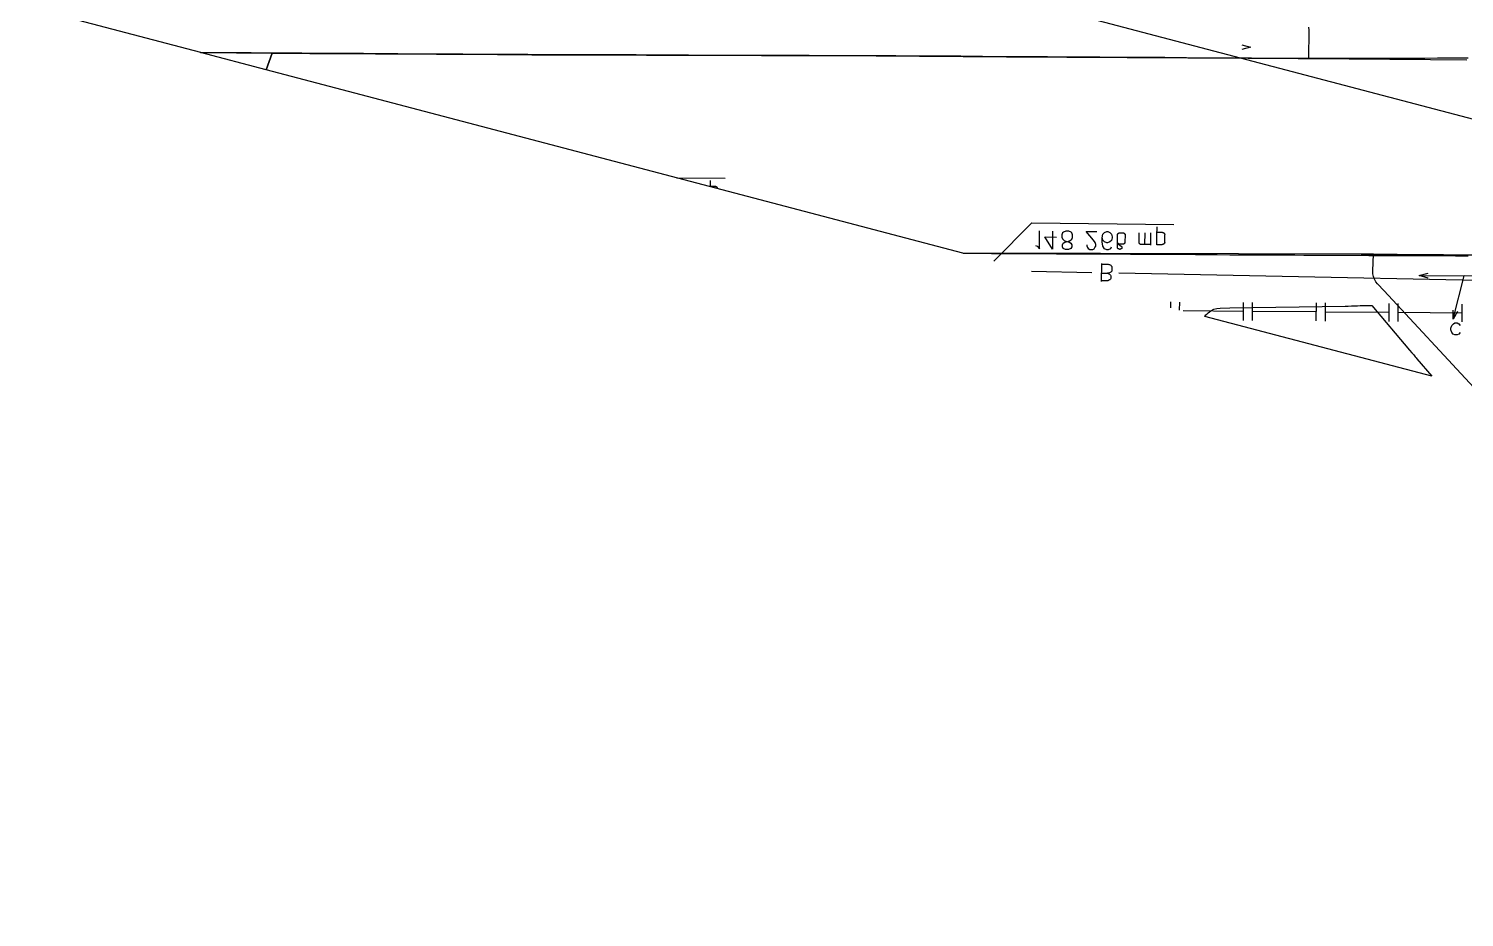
# Model space of a CAD drawing. Header units: metres. Extents: x 20 to 357, y 34 to 206.
# Drawn here: x 63.1 to 146.2, y 48.9 to 100.3 of the extents above; entities that cross this region are included whole.
import ezdxf

# ---------------------------------------------------------------- set-up
doc = ezdxf.new("R2010")
doc.units = ezdxf.units.M
for name, color, linetype in [('BOUNDARY', 7, 'Continuous'), ('CURB', 7, 'Continuous'), ('GAS', 7, 'Continuous'), ('GRASS', 7, 'Continuous'), ('OVERHEAD_POWER_LINE', 7, 'Continuous'), ('ROAD', 7, 'Continuous'), ('WATER_PIPELINE', 7, 'Continuous')]:
    doc.layers.add(name, color=color, linetype=linetype)

msp = doc.modelspace()

# ---------------------------------------------------------------- linework, layer by layer
at = {"layer": 'BOUNDARY'}
msp.add_lwpolyline([(26.176, 126.72), (322.344, 48.898)], dxfattribs=at)
at = {"layer": 'CURB'}
for points in [[(146.374, 98.576), (145.857, 98.576), (145.12, 98.576), (144.603, 98.576), (143.867, 98.565), (143.35, 98.565), (142.613, 98.565), (142.096, 98.565), (141.359, 98.565), (140.842, 98.565), (140.105, 98.554), (139.588, 98.554), (138.851, 98.554), (138.335, 98.554), (137.598, 98.554), (137.081, 98.554), (136.949, 98.554), (136.344, 98.554), (135.827, 98.565), (135.101, 98.565), (134.573, 98.565), (133.847, 98.576), (133.319, 98.576), (132.593, 98.576), (132.066, 98.587), (131.34, 98.587), (130.812, 98.587), (130.086, 98.598), (129.569, 98.598), (128.832, 98.609), (128.315, 98.609), (127.578, 98.609), (127.061, 98.62), (126.325, 98.62), (125.808, 98.62), (125.071, 98.631), (124.554, 98.631), (123.817, 98.642), (123.3, 98.642), (122.563, 98.642), (122.046, 98.653), (121.309, 98.653), (120.792, 98.653), (120.056, 98.664), (119.539, 98.664), (118.802, 98.664), (118.285, 98.675), (117.548, 98.675), (117.031, 98.686), (116.294, 98.686), (115.777, 98.686), (115.04, 98.697), (114.524, 98.697), (113.787, 98.697), (113.27, 98.708), (112.544, 98.708), (112.016, 98.708), (111.29, 98.719), (110.762, 98.719), (110.036, 98.719), (109.508, 98.719), (108.783, 98.719), (108.255, 98.73), (107.529, 98.73), (107.001, 98.73), (106.275, 98.73), (105.758, 98.73), (105.021, 98.741), (104.504, 98.741), (103.767, 98.741), (103.25, 98.741), (102.514, 98.741), (101.997, 98.741), (101.26, 98.752), (100.743, 98.752), (100.006, 98.752), (99.489, 98.752), (98.752, 98.752), (98.235, 98.763), (97.498, 98.763), (96.982, 98.763), (96.245, 98.763), (95.728, 98.763), (94.991, 98.774), (94.474, 98.774), (93.737, 98.774), (93.22, 98.774), (92.483, 98.774), (91.966, 98.785), (91.23, 98.785), (90.713, 98.785), (89.976, 98.796), (89.459, 98.796), (88.733, 98.796), (88.205, 98.807), (87.479, 98.807), (86.951, 98.807), (86.225, 98.818), (85.697, 98.818), (84.972, 98.818), (84.444, 98.829), (83.718, 98.829), (83.19, 98.829), (82.464, 98.84), (81.947, 98.84), (81.21, 98.84), (80.693, 98.851), (79.956, 98.851), (79.44, 98.851), (78.703, 98.862), (78.186, 98.862), (77.449, 98.873), (76.932, 98.873), (76.195, 98.873), (75.678, 98.873), (74.941, 98.884), (74.424, 98.884), (73.687, 98.895), (73.171, 98.895), (73.047, 98.895)], [(117.162, 87.303), (117.548, 87.303), (118.065, 87.303), (118.802, 87.292), (119.319, 87.292), (120.056, 87.292), (120.573, 87.281), (121.309, 87.281), (121.826, 87.281), (122.563, 87.27), (123.08, 87.27), (123.817, 87.27), (124.334, 87.27), (125.071, 87.259), (125.588, 87.259), (126.325, 87.259), (126.841, 87.248), (127.578, 87.248), (128.095, 87.248), (128.821, 87.237), (129.349, 87.237), (130.075, 87.237), (130.603, 87.226), (131.329, 87.226), (131.857, 87.226), (132.582, 87.215), (133.11, 87.215), (133.836, 87.215), (134.353, 87.215), (135.09, 87.204), (135.607, 87.204), (136.344, 87.204), (136.861, 87.193), (137.598, 87.193), (138.115, 87.193), (138.851, 87.182), (139.368, 87.182), (140.105, 87.182), (140.622, 87.171), (140.908, 87.171), (141.359, 87.171), (141.876, 87.171), (142.261, 87.171), (142.613, 87.171), (143.13, 87.16), (143.867, 87.16), (144.383, 87.16), (145.12, 87.16), (145.637, 87.149), (146.374, 87.149)]]:
    msp.add_lwpolyline(points, dxfattribs=at)
at = {"layer": 'GAS'}
for points in [[(118.926, 86.84), (121.133, 89.052), (129.349, 88.964)], [(121.353, 87.754), (121.441, 87.699), (121.441, 87.699), (121.573, 87.545), (121.573, 87.545), (121.584, 88.59)], [(122.332, 88.579), (122.321, 87.534), (122.321, 87.534), (121.881, 88.238), (121.881, 88.238), (122.552, 88.227)], [(123.08, 87.523), (122.948, 87.578), (122.948, 87.578), (122.904, 87.677), (122.904, 87.677), (122.904, 87.787), (122.904, 87.787), (122.948, 87.886), (122.948, 87.886), (123.036, 87.93), (123.036, 87.93), (123.223, 87.985), (123.223, 87.985), (123.344, 88.029), (123.344, 88.029), (123.443, 88.117), (123.443, 88.117), (123.487, 88.216), (123.487, 88.216), (123.487, 88.37), (123.487, 88.37), (123.443, 88.469), (123.443, 88.469), (123.399, 88.513), (123.399, 88.513), (123.267, 88.568), (123.267, 88.568), (123.091, 88.568), (123.091, 88.568), (122.959, 88.524), (122.959, 88.524), (122.915, 88.469), (122.915, 88.469), (122.871, 88.37), (122.871, 88.37), (122.871, 88.227), (122.871, 88.227), (122.904, 88.128), (122.904, 88.128), (123.003, 88.029), (123.003, 88.029), (123.135, 87.985), (123.135, 87.985), (123.311, 87.93), (123.311, 87.93), (123.388, 87.875), (123.388, 87.875), (123.443, 87.776), (123.443, 87.776), (123.443, 87.677), (123.443, 87.677), (123.388, 87.578), (123.388, 87.578), (123.256, 87.523), (123.256, 87.523), (123.08, 87.523)], [(124.312, 87.776), (124.312, 87.721), (124.312, 87.721), (124.356, 87.622), (124.356, 87.622), (124.4, 87.567), (124.4, 87.567), (124.488, 87.512), (124.488, 87.512), (124.664, 87.512), (124.664, 87.512), (124.741, 87.556), (124.741, 87.556), (124.785, 87.622), (124.785, 87.622), (124.84, 87.71), (124.84, 87.71), (124.84, 87.809), (124.84, 87.809), (124.796, 87.919), (124.796, 87.919), (124.708, 88.051), (124.708, 88.051), (124.268, 88.557), (124.268, 88.557), (124.895, 88.546)], [(125.731, 87.644), (125.676, 87.545), (125.676, 87.545), (125.555, 87.501), (125.555, 87.501), (125.467, 87.501), (125.467, 87.501), (125.335, 87.556), (125.335, 87.556), (125.247, 87.71), (125.247, 87.71), (125.203, 87.963), (125.203, 87.963), (125.203, 88.194), (125.203, 88.194), (125.247, 88.392), (125.247, 88.392), (125.346, 88.491), (125.346, 88.491), (125.478, 88.546), (125.478, 88.546), (125.522, 88.546), (125.522, 88.546), (125.654, 88.491), (125.654, 88.491), (125.742, 88.392), (125.742, 88.392), (125.786, 88.238), (125.786, 88.238), (125.786, 88.194), (125.786, 88.194), (125.742, 88.04), (125.742, 88.04), (125.643, 87.952), (125.643, 87.952), (125.511, 87.908), (125.511, 87.908), (125.467, 87.908), (125.467, 87.908), (125.335, 87.952), (125.335, 87.952), (125.247, 88.051), (125.247, 88.051), (125.203, 88.194)], [(126.094, 88.37), (126.094, 88.381), (126.094, 88.381), (126.094, 88.392), (126.094, 88.392), (126.105, 88.392), (126.105, 88.392), (126.105, 88.403), (126.105, 88.403), (126.105, 88.414), (126.105, 88.414), (126.116, 88.414), (126.116, 88.414), (126.116, 88.425), (126.116, 88.425), (126.116, 88.436), (126.116, 88.436), (126.127, 88.436), (126.127, 88.436), (126.127, 88.447), (126.127, 88.447), (126.138, 88.447), (126.138, 88.447), (126.149, 88.458), (126.149, 88.458), (126.16, 88.458), (126.16, 88.458), (126.16, 88.469), (126.16, 88.469), (126.171, 88.469), (126.171, 88.469), (126.182, 88.469), (126.182, 88.469), (126.193, 88.48), (126.193, 88.48), (126.204, 88.48), (126.204, 88.48), (126.215, 88.48), (126.215, 88.48), (126.226, 88.48)], [(126.215, 87.523), (126.204, 87.523), (126.204, 87.523), (126.204, 87.534), (126.204, 87.534), (126.193, 87.534), (126.193, 87.534), (126.182, 87.534), (126.182, 87.534), (126.171, 87.534), (126.171, 87.534), (126.16, 87.545), (126.16, 87.545), (126.149, 87.556), (126.149, 87.556), (126.138, 87.556), (126.138, 87.556), (126.127, 87.556), (126.127, 87.556), (126.116, 87.567), (126.116, 87.567), (126.116, 87.578), (126.116, 87.578), (126.105, 87.589), (126.105, 87.589), (126.094, 87.589), (126.094, 87.589), (126.094, 87.6), (126.094, 87.6), (126.094, 87.611), (126.094, 87.611), (126.094, 87.622), (126.094, 87.622), (126.094, 87.633), (126.094, 87.633), (126.094, 87.644), (126.094, 87.644), (126.094, 88.37)], [(126.226, 88.48), (126.391, 88.469)], [(126.391, 88.469), (126.402, 88.469), (126.402, 88.469), (126.413, 88.469), (126.413, 88.469), (126.424, 88.469), (126.424, 88.469), (126.435, 88.469), (126.435, 88.469), (126.446, 88.469), (126.446, 88.469), (126.457, 88.469), (126.457, 88.469), (126.457, 88.458), (126.457, 88.458), (126.468, 88.458), (126.468, 88.458), (126.479, 88.447), (126.479, 88.447), (126.479, 88.436), (126.479, 88.436), (126.49, 88.436), (126.49, 88.436), (126.501, 88.436), (126.501, 88.436), (126.501, 88.425), (126.501, 88.425), (126.512, 88.414), (126.512, 88.414), (126.512, 88.403), (126.512, 88.403), (126.523, 88.403), (126.523, 88.403), (126.523, 88.392), (126.523, 88.392), (126.523, 88.381), (126.523, 88.381), (126.523, 88.37)], [(126.523, 88.37), (126.512, 87.93)], [(128.018, 87.798), (127.468, 87.798), (127.468, 87.798), (127.457, 87.798), (127.457, 87.798), (127.446, 87.798), (127.446, 87.798), (127.435, 87.809), (127.435, 87.809), (127.424, 87.809), (127.424, 87.809), (127.413, 87.809), (127.413, 87.809), (127.402, 87.82), (127.402, 87.82), (127.402, 87.831), (127.402, 87.831), (127.391, 87.831), (127.391, 87.831), (127.38, 87.831), (127.38, 87.831), (127.38, 87.842), (127.38, 87.842), (127.369, 87.842), (127.369, 87.842), (127.369, 87.853), (127.369, 87.853), (127.358, 87.864), (127.358, 87.864), (127.358, 87.875), (127.358, 87.875), (127.358, 87.886), (127.358, 87.886), (127.347, 87.886), (127.347, 87.886), (127.347, 87.897), (127.347, 87.897), (127.347, 87.908), (127.347, 87.908), (127.347, 88.48)], [(127.677, 87.798), (127.688, 88.48)], [(128.018, 87.765), (128.018, 88.469)], [(128.37, 87.776), (128.37, 88.304), (128.37, 88.304), (128.381, 88.832)], [(128.689, 88.491), (128.381, 88.491)], [(128.689, 88.502), (128.7, 88.502), (128.7, 88.502), (128.711, 88.502), (128.711, 88.502), (128.722, 88.491), (128.722, 88.491), (128.733, 88.491), (128.733, 88.491), (128.744, 88.491), (128.744, 88.491), (128.744, 88.48), (128.744, 88.48), (128.755, 88.48), (128.755, 88.48), (128.766, 88.48), (128.766, 88.48), (128.766, 88.469), (128.766, 88.469), (128.777, 88.458), (128.777, 88.458), (128.788, 88.458), (128.788, 88.458), (128.799, 88.447), (128.799, 88.447), (128.799, 88.436), (128.799, 88.436), (128.81, 88.436), (128.81, 88.436), (128.81, 88.425), (128.81, 88.425), (128.81, 88.414), (128.81, 88.414), (128.81, 88.403), (128.81, 88.403), (128.821, 88.403), (128.821, 88.403), (128.821, 88.392), (128.821, 88.392), (128.821, 88.381)], [(128.821, 87.908), (128.821, 88.37)], [(126.215, 87.82), (126.204, 87.82), (126.204, 87.82), (126.193, 87.82), (126.193, 87.82), (126.182, 87.82), (126.182, 87.82), (126.171, 87.831), (126.171, 87.831), (126.16, 87.831), (126.16, 87.831), (126.16, 87.842), (126.16, 87.842), (126.149, 87.842), (126.149, 87.842), (126.138, 87.842), (126.138, 87.842), (126.138, 87.853), (126.138, 87.853), (126.127, 87.853), (126.127, 87.853), (126.116, 87.853), (126.116, 87.853), (126.116, 87.864), (126.116, 87.864), (126.116, 87.875), (126.116, 87.875), (126.105, 87.875), (126.105, 87.875), (126.105, 87.886), (126.105, 87.886), (126.105, 87.897), (126.105, 87.897), (126.105, 87.908), (126.105, 87.908), (126.094, 87.908), (126.094, 87.908), (126.094, 87.919), (126.094, 87.919), (126.094, 87.93)], [(126.094, 87.853), (126.303, 87.71), (126.303, 87.71), (126.314, 87.71), (126.314, 87.71), (126.325, 87.699), (126.325, 87.699), (126.325, 87.688), (126.325, 87.688), (126.325, 87.677), (126.325, 87.677), (126.336, 87.677), (126.336, 87.677), (126.347, 87.666), (126.347, 87.666), (126.347, 87.655), (126.347, 87.655), (126.347, 87.644), (126.347, 87.644), (126.347, 87.633), (126.347, 87.633), (126.347, 87.622), (126.347, 87.622), (126.336, 87.611), (126.336, 87.611), (126.336, 87.6), (126.336, 87.6), (126.336, 87.589), (126.336, 87.589), (126.336, 87.578), (126.336, 87.578), (126.325, 87.578), (126.325, 87.578), (126.314, 87.578), (126.314, 87.578), (126.314, 87.567), (126.314, 87.567), (126.314, 87.556), (126.314, 87.556), (126.303, 87.556), (126.303, 87.556), (126.303, 87.545), (126.303, 87.545), (126.292, 87.556), (126.292, 87.556), (126.292, 87.545), (126.292, 87.545), (126.281, 87.545), (126.281, 87.545), (126.27, 87.534), (126.27, 87.534), (126.259, 87.534), (126.259, 87.534), (126.248, 87.534), (126.248, 87.534), (126.237, 87.523), (126.237, 87.523), (126.226, 87.523), (126.226, 87.523), (126.215, 87.523)], [(126.391, 87.82), (126.215, 87.82)], [(126.512, 87.93), (126.512, 87.919), (126.512, 87.919), (126.512, 87.908), (126.512, 87.908), (126.512, 87.897), (126.512, 87.897), (126.512, 87.886), (126.512, 87.886), (126.512, 87.875), (126.512, 87.875), (126.501, 87.875), (126.501, 87.875), (126.49, 87.864), (126.49, 87.864), (126.49, 87.853), (126.49, 87.853), (126.479, 87.853), (126.479, 87.853), (126.479, 87.842), (126.479, 87.842), (126.468, 87.842), (126.468, 87.842), (126.457, 87.842), (126.457, 87.842), (126.446, 87.831), (126.446, 87.831), (126.435, 87.831), (126.435, 87.831), (126.435, 87.82), (126.435, 87.82), (126.424, 87.82), (126.424, 87.82), (126.413, 87.82), (126.413, 87.82), (126.402, 87.82), (126.402, 87.82), (126.391, 87.82)], [(128.37, 87.809), (128.678, 87.809)], [(128.821, 87.919), (128.821, 87.908), (128.821, 87.908), (128.821, 87.897), (128.821, 87.897), (128.81, 87.897), (128.81, 87.897), (128.81, 87.886), (128.81, 87.886), (128.81, 87.875), (128.81, 87.875), (128.799, 87.875), (128.799, 87.875), (128.799, 87.864), (128.799, 87.864), (128.788, 87.864), (128.788, 87.864), (128.788, 87.853), (128.788, 87.853), (128.777, 87.842), (128.777, 87.842), (128.766, 87.842), (128.766, 87.842), (128.766, 87.831), (128.766, 87.831), (128.755, 87.831), (128.755, 87.831), (128.744, 87.82), (128.744, 87.82), (128.733, 87.82), (128.733, 87.82), (128.722, 87.82), (128.722, 87.82), (128.722, 87.809), (128.722, 87.809), (128.711, 87.809), (128.711, 87.809), (128.7, 87.809), (128.7, 87.809), (128.689, 87.809), (128.689, 87.809), (128.678, 87.809)], [(129.17, 84.148), (129.173, 84.488)], [(129.685, 84.013), (129.69, 84.477)], [(133.374, 83.938), (129.891, 83.959)], [(133.374, 83.41), (133.385, 84.455)], [(133.891, 83.41), (133.902, 84.455)], [(137.598, 83.905), (133.902, 83.927)], [(137.587, 83.388), (137.598, 84.422)], [(138.115, 83.377), (138.115, 84.422)], [(141.799, 83.355), (141.81, 84.389)], [(142.327, 83.344), (142.327, 84.389)], [(146.022, 83.322), (146.022, 84.356)], [(141.81, 83.872), (138.115, 83.894)], [(146.022, 83.839), (142.327, 83.872)], [(145.912, 82.717), (145.835, 82.618), (145.835, 82.618), (145.747, 82.574), (145.747, 82.574), (145.604, 82.574), (145.604, 82.574), (145.516, 82.618), (145.516, 82.618), (145.428, 82.717), (145.428, 82.717), (145.384, 82.871), (145.384, 82.871), (145.384, 82.97), (145.384, 82.97), (145.439, 83.113), (145.439, 83.113), (145.527, 83.212), (145.527, 83.212), (145.615, 83.267), (145.615, 83.267), (145.747, 83.267), (145.747, 83.267), (145.835, 83.212), (145.835, 83.212), (145.912, 83.113)]]:
    msp.add_lwpolyline(points, dxfattribs=at)
at = {"layer": 'GRASS'}
for points in [[(137.147, 100.369), (137.158, 100.193), (137.136, 98.543), (136.564, 98.543), (136.498, 98.554), (136.399, 98.554), (136.267, 98.554), (136.124, 98.554), (135.959, 98.554), (126.841, 98.609), (126.655, 98.62), (126.446, 98.62), (126.248, 98.62), (126.05, 98.62), (118.615, 98.664), (112.126, 98.708), (100.897, 98.752), (92.197, 98.774), (81.815, 98.84), (73.041, 98.897), (38.473, 107.98)], [(146.706, 79.54), (141.513, 85.115), (141.139, 85.521), (141.029, 85.653), (140.952, 85.796), (140.897, 85.95), (140.864, 86.115), (140.864, 86.28), (140.908, 87.237), (140.171, 87.237), (140.171, 87.248), (140.182, 87.248), (140.908, 87.248), (141.205, 87.237), (141.271, 87.237), (141.359, 87.237), (141.469, 87.237), (141.601, 87.237), (141.755, 87.237), (142.272, 87.226), (149.707, 87.171)]]:
    msp.add_lwpolyline(points, dxfattribs=at)
msp.add_lwpolyline([(131.197, 83.729), (131.252, 83.784), (131.329, 83.861), (131.483, 83.971), (131.659, 84.059), (131.835, 84.103), (132.022, 84.125), (132.582, 84.136), (139.269, 84.246), (139.434, 84.246), (139.621, 84.257), (139.797, 84.257), (139.973, 84.257), (140.138, 84.268), (140.798, 84.279), (142.987, 81.694), (143.119, 81.54), (143.229, 81.419), (143.306, 81.309), (143.372, 81.243), (143.405, 81.199), (144.271, 80.18), (131.142, 83.63)], close=True, dxfattribs=at)
at = {"layer": 'OVERHEAD_POWER_LINE'}
for points in [[(133.275, 99.346), (133.792, 99.214), (133.792, 99.214), (133.275, 99.071)], [(144.065, 85.862), (143.548, 86.005), (143.548, 86.005), (144.065, 86.137)], [(143.548, 86.005), (146.143, 85.994)], [(145.516, 83.476), (146.143, 85.994)], [(148.739, 85.972), (146.143, 85.994)], [(145.769, 83.938), (145.516, 83.476), (145.516, 83.476), (145.505, 84.015)]]:
    msp.add_lwpolyline(points, dxfattribs=at)
at = {"layer": 'ROAD'}
msp.add_lwpolyline([(77.174, 98.873), (76.827, 97.902), (73.029, 98.9)], close=True, dxfattribs=at)
msp.add_lwpolyline([(155.635, 87.138), (142.272, 87.226), (140.171, 87.248), (133.099, 87.27), (117.135, 87.31), (76.827, 97.902), (77.174, 98.873), (77.196, 98.873), (77.251, 98.873), (77.35, 98.873), (77.482, 98.873), (77.658, 98.862), (77.878, 98.862), (78.12, 98.862), (78.395, 98.862), (78.692, 98.862), (79.022, 98.862), (79.363, 98.851), (79.538, 98.851), (79.626, 98.851), (90.207, 98.796), (92.197, 98.774), (112.126, 98.708), (119.66, 98.664), (137.136, 98.554), (144.197, 98.499), (146.297, 98.477)], dxfattribs=at)
at = {"layer": 'WATER_PIPELINE'}
for points in [[(100.597, 91.656), (103.393, 91.647)], [(102.536, 91.147), (102.536, 91.504)], [(102.811, 91.164), (102.536, 91.164)], [(102.811, 91.175), (102.822, 91.175), (102.822, 91.175), (102.833, 91.175), (102.833, 91.175), (102.844, 91.164), (102.844, 91.164), (102.855, 91.164), (102.855, 91.164), (102.866, 91.153), (102.866, 91.153), (102.877, 91.153), (102.877, 91.153), (102.888, 91.142), (102.888, 91.142), (102.899, 91.142), (102.899, 91.142), (102.899, 91.131), (102.899, 91.131), (102.91, 91.131), (102.91, 91.131), (102.91, 91.12), (102.91, 91.12), (102.91, 91.109), (102.91, 91.109), (102.921, 91.109), (102.921, 91.109), (102.921, 91.098), (102.921, 91.098), (102.921, 91.087), (102.921, 91.087), (102.921, 91.076), (102.921, 91.076), (102.932, 91.076), (102.932, 91.076), (102.932, 91.065), (102.932, 91.065), (102.932, 91.054)], [(125.159, 85.664), (125.181, 86.698)], [(125.181, 86.665), (125.555, 86.665), (125.555, 86.665), (125.588, 86.654), (125.588, 86.654), (125.621, 86.643), (125.621, 86.643), (125.665, 86.621), (125.665, 86.621), (125.698, 86.61), (125.698, 86.61), (125.731, 86.577), (125.731, 86.577), (125.742, 86.544), (125.742, 86.544), (125.764, 86.522), (125.764, 86.522), (125.764, 86.5), (125.764, 86.5), (125.753, 86.302), (125.753, 86.302), (125.753, 86.269), (125.753, 86.269), (125.731, 86.225), (125.731, 86.225), (125.698, 86.203), (125.698, 86.203), (125.665, 86.181), (125.665, 86.181), (125.632, 86.159), (125.632, 86.159), (125.577, 86.148), (125.577, 86.148), (125.544, 86.148), (125.544, 86.148), (125.511, 86.137), (125.511, 86.137), (125.555, 86.126), (125.555, 86.126), (125.588, 86.115), (125.588, 86.115), (125.621, 86.093), (125.621, 86.093), (125.654, 86.071), (125.654, 86.071), (125.665, 86.049), (125.665, 86.049), (125.687, 86.027), (125.687, 86.027), (125.698, 85.994), (125.698, 85.994), (125.698, 85.972), (125.698, 85.972), (125.698, 85.851), (125.698, 85.851), (125.698, 85.84), (125.698, 85.84), (125.687, 85.807), (125.687, 85.807), (125.665, 85.785), (125.665, 85.785), (125.643, 85.763), (125.643, 85.763), (125.632, 85.752), (125.632, 85.752), (125.577, 85.719), (125.577, 85.719), (125.522, 85.708), (125.522, 85.708), (125.5, 85.697), (125.5, 85.697), (125.159, 85.708)], [(121.119, 86.263), (124.609, 86.192)], [(125.17, 86.148), (125.511, 86.137)], [(126.171, 86.159), (156.426, 85.543)]]:
    msp.add_lwpolyline(points, dxfattribs=at)

doc.saveas('drawing.dxf')
